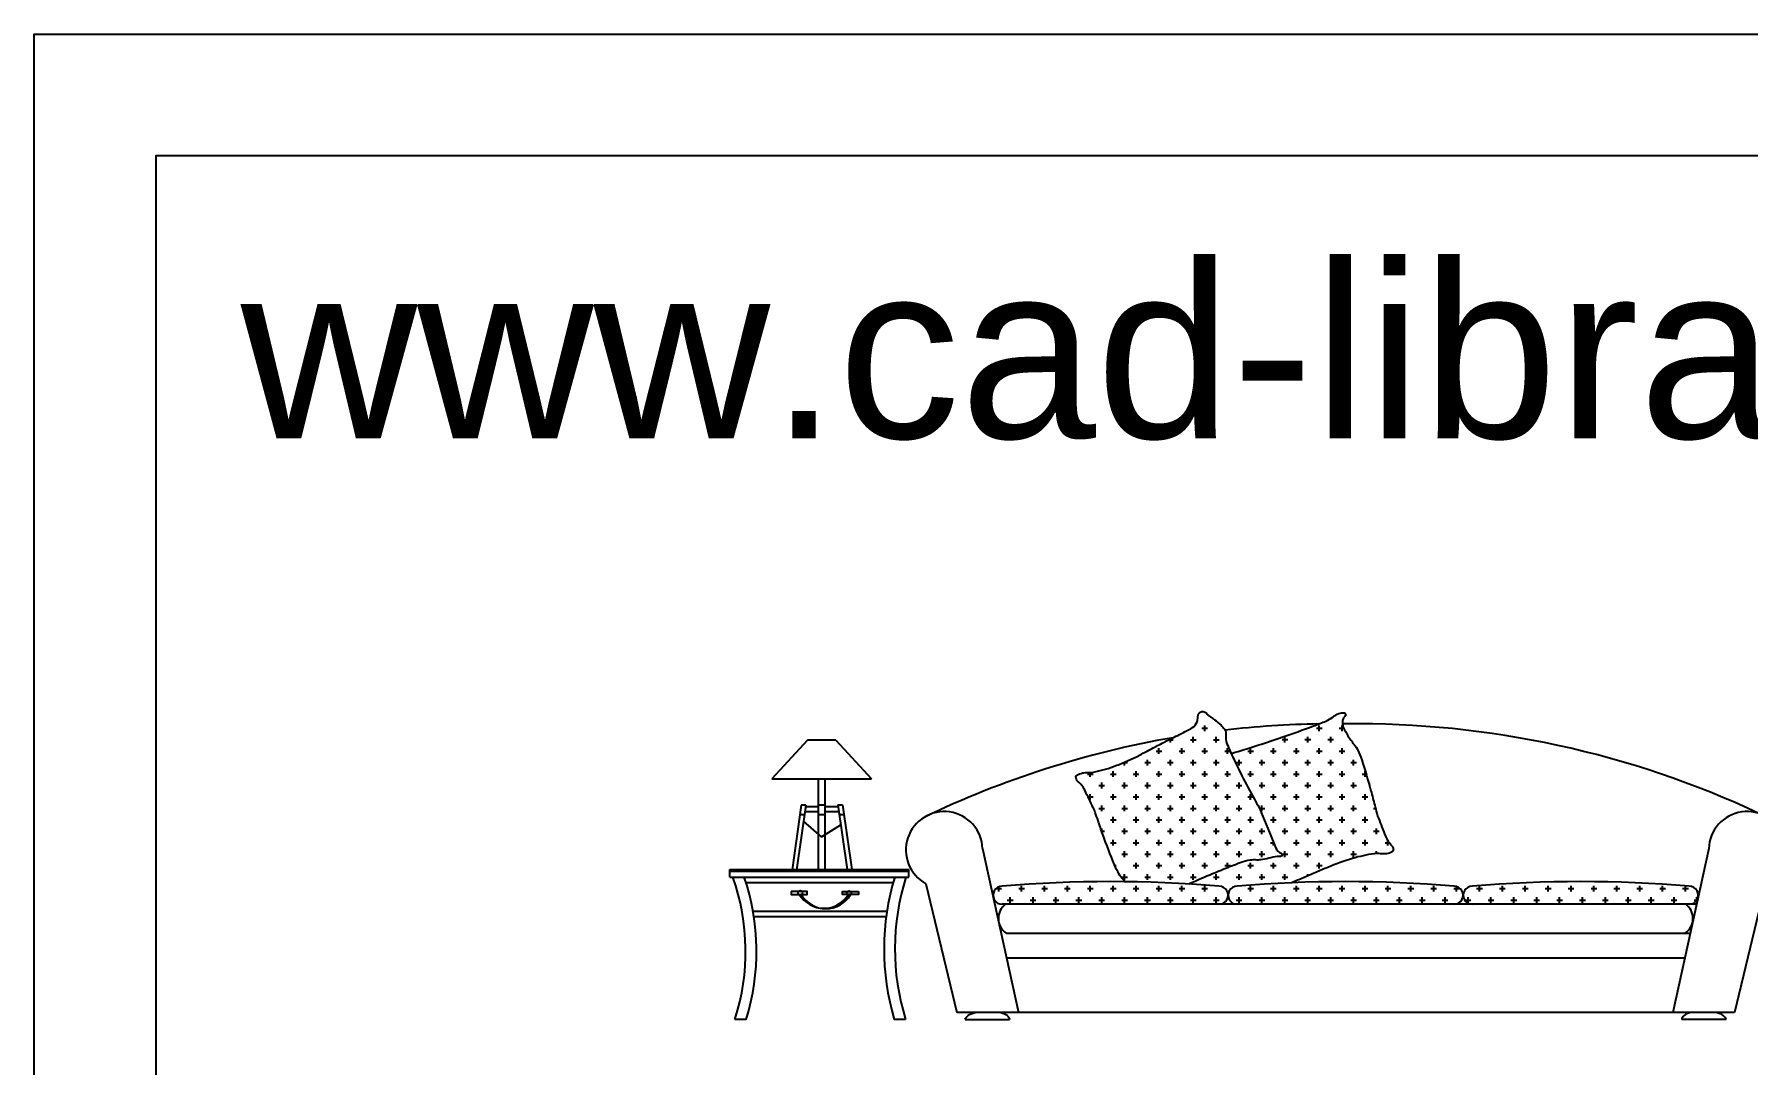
# Model space of a CAD drawing. Header units: inches. Extents: x 11.4 to 53.9, y 10.8 to 35.6.
# Drawn here: x 11.376 to 16.129, y 32.786 to 35.643 of the extents above; entities that cross this region are included whole.
import ezdxf

# ---------------------------------------------------------------- set-up
doc = ezdxf.new("R2010")
doc.units = ezdxf.units.IN
doc.header["$MEASUREMENT"] = 0
for name, color, linetype in [('02', 2, 'Continuous'), ('8', 8, 'Continuous'), ('kadrbm', 4, 'Continuous')]:
    doc.layers.add(name, color=color, linetype=linetype)
doc.styles.add('bmmm', font='swissel.ttf')
pattern_1 = [(0, (50.55578950398814, 24.13029740296616), (0.03175, 0.03175), [0.015875, -0.047625]), (90, (50.5637270037758, 24.12235990297478), (-0.03175, 0.03175), [0.015875, -0.047625])]

# ---------------------------------------------------------------- blocks, each defined once
blk = doc.blocks.new('kadrbm')
at = {"layer": 'kadrbm', "color": 4}
blk.add_lwpolyline([(0, 0), (0, 24.79716181331605), (21, 24.79716181331605), (21, 0), (0, 0)], close=True, dxfattribs=at)
blk.add_lwpolyline([(20.66310160432477, 0.325668449208024), (20.66310160432477, 24.46026341759716), (0.3368983956752345, 24.46026341759716), (0.3368983956752345, 0.325668449208024), (20.66310160432477, 0.325668449208024)], dxfattribs=at)
at = {"layer": 'kadrbm', "color": 211, "true_color": 0xf674fb, "style": 'bmmm'}
blk.add_text('www.cad-libraries.blogspot.com', height=0.4851336898393175, dxfattribs=at).set_placement((0.572640834153276, 23.67718368589863))

msp = doc.modelspace()

# ---------------------------------------------------------------- hatches: boundary and pattern name
at = {"layer": '8'}
h = msp.add_hatch(dxfattribs=at)
h.set_pattern_fill('CROSS', color=256, scale=0.005000000000000001, style=0)
h.set_pattern_definition(pattern_1)
edge = h.paths.add_edge_path()
edge.add_arc((14.67405045663219, 33.76392002832864), 0.1165655863884469, 280.7366170679098, 286.608464980415)
edge.add_arc((13.80843037648339, 36.66601871544691), 3.145009892091583, 286.6084649785172, 289.0836192046732)
edge.add_arc((13.1711378905664, 38.50811269128309), 5.094228178596232, 289.0836192046018, 290.1286696275063)
edge.add_arc((14.63614993171979, 34.51097768475148), 0.8370755456026686, 290.1286696279354, 292.7069179115369)
edge.add_arc((14.92870328484316, 33.81184350252289), 0.07919952062412262, 292.7069179115562, 308.5853871489587)
edge.add_arc((15.01560727765065, 33.7029237883383), 0.06014109843147811, 110.3452097512745, 128.5853871506238, ccw=False)
edge.add_arc((15.00694981917951, 33.72627130609027), 0.03524013110698574, 86.05164163896109, 110.34520975166691, ccw=False)
edge.add_arc((15.00907106047709, 33.75700451696895), 0.004433801938806933, 13.280844373110313, 86.05164163794831, ccw=False)
edge.add_arc((15.00725890698124, 33.75657678171257), 0.006295751882745872, -53.420823074650116, 13.280844373110028, ccw=False)
edge.add_arc((15.01944776603233, 33.74015200164132), 0.01415765088275718, 126.5791769183998, 169.5926057746051)
edge.add_arc((15.08138801904608, 33.72877557483872), 0.0771339799911104, 169.5926057793525, 177.2713814303042)
edge.add_arc((15.0196143535639, 33.73171967152877), 0.01529019721094168, 177.2713814205332, 194.5709055749298)
edge.add_arc((15.04289671012413, 33.73777164805352), 0.03934626814287972, 194.5709055752289, 206.8179254537735)
edge.add_arc((15.32191767103251, 33.87882486279551), 0.3519941627583314, 206.8179254576173, 210.9056298607854)
edge.add_arc((15.18631631138016, 33.79765102543598), 0.1939532799805999, 210.9056298606134, 219.7004694112929)
edge.add_arc((14.97475963250946, 33.62201035894242), 0.0810119396818585, 26.07349017881768, 39.70046941037077, ccw=False)
edge.add_arc((14.8710104618429, 33.57124367484204), 0.1965158211189988, 17.839599186457008, 26.073490179480018, ccw=False)
edge.add_arc((13.15136649065863, 33.01781508335108), 2.003020344669058, 15.262542186184874, 17.839599186193027, ccw=False)
edge.add_arc((13.49373731810812, 33.11123660545701), 1.648132525434064, 13.841004185932377, 15.262542187197425, ccw=False)
edge.add_arc((15.62359054295559, 33.63599522379656), 0.5454140017801647, 193.8410041841223, 196.3122384795693)
edge.add_arc((15.27265147657346, 33.53329208295173), 0.1797554678629308, 196.312238480314, 200.7772685547502)
edge.add_arc((17.59335370806258, 34.41379075421565), 2.661878904894578, 200.7772685540876, 201.9372974662643)
edge.add_arc((15.19426428086337, 33.4475484162088), 0.07551962289063258, 201.9372974664376, 225.0954721937263)
edge.add_arc((15.12912833506454, 33.38219503548891), 0.01675039272494813, -5.357243456426772, 45.09547219497222, ccw=False)
edge.add_arc((15.1400266043118, 33.3811730505825), 0.005804310180926044, 297.2958575360774, 354.64275654540415, ccw=False)
edge.add_arc((15.11935176190201, 33.42123693082095), 0.05088827194853321, 278.6443481132428, 297.29585753158585, ccw=False)
edge.add_arc((15.1180014610498, 33.43011887631866), 0.05987227262511481, 262.21599834467065, 278.64434811186845, ccw=False)
edge.add_arc((15.10136054877404, 33.30838446567788), 0.0629942675566626, 82.21599834589998, 98.22934050406029)
edge.add_arc((15.15388795176733, 32.94518711439588), 0.4299703486116944, 98.22934050351328, 106.3527497787401)
edge.add_arc((15.20841188940432, 32.75936502971882), 0.6236265050462758, 106.3527497781142, 113.0962004709909)
edge.add_arc((17.25401638613295, 27.96263099432537), 5.83833216916647, 113.0962004715925, 113.4523348630598)
edge.add_arc((12.50198689314749, 38.91646152973254), 6.101859944082006, 293.1039757571837, 293.45233486337014, ccw=False)
edge.add_arc((14.10518412550192, 35.15854081373101), 2.016249894907352, 292.090770841105, 293.10397575646994, ccw=False)
edge.add_line((14.86344533252742, 33.29030539475053), (14.57897703374949, 33.28684294143596))
edge.add_line((14.57897703374949, 33.28684294143596), (14.72341818911702, 33.34643181980783))
edge.add_line((14.7234181890006, 33.34643181980783), (14.80053749379914, 33.35829284932544))
edge.add_line((14.80053749379914, 33.35829284932544), (14.83457018751398, 33.36368628810879))
edge.add_line((14.83457018763039, 33.36368628810879), (14.83745414369952, 33.36954740296488))
edge.add_line((14.83745414369952, 33.36954740296488), (14.79060038763311, 33.45745008058867))
edge.add_line((14.79060038763311, 33.45745008058867), (14.69576599055182, 33.64939504625937))
h = msp.add_hatch(dxfattribs=at)
h.set_pattern_fill('CROSS', color=256, scale=0.005000000000000001, style=0)
h.set_pattern_definition(pattern_1)
h.paths.add_polyline_path([(14.66219478288878, 33.2308224477004), (14.06085188595791, 33.2308224477004, -1), (14.06039104892153, 33.28082244768876, -0.04193924574703), (14.66219478288878, 33.28082244768876, -1.009259218620042)])
h = msp.add_hatch(dxfattribs=at)
h.set_pattern_fill('CROSS', color=256, scale=0.005000000000000001, style=0)
h.set_pattern_definition(pattern_1)
h.paths.add_polyline_path([(15.31446147758726, 33.2308224477004, 0.9908257279702516), (15.31446147758726, 33.28082244768876, 0.0419392457470295), (14.71265774362002, 33.28082244768876, 0.9999999075417756), (14.71219690635082, 33.2308224477004)])
h.paths.add_polyline_path([(15.96672817251858, 33.2308224477004, 0.9908257279702516), (15.96672817251858, 33.28082244768876, 0.04193924574703), (15.36492443855133, 33.28082244768876, 1), (15.36446360128213, 33.2308224477004)])

# ---------------------------------------------------------------- linework, layer by layer
at = {"layer": '02'}
for p, q in [((14.61478950388011, 33.71879740296419), (14.63066450392109, 33.71879740296419)), ((14.6227270039006, 33.7108599029728), (14.6227270039006, 33.72673490297012)), ((13.52105855175506, 33.68585631478192), (13.42205855159301, 33.57837767156735)), ((13.59964865471449, 33.68585631478192), (13.52105855175506, 33.68585631478192)), ((13.59964865471449, 33.68585631478192), (13.69864865487654, 33.57837767156735)), ((14.48778950378511, 33.6552974029749), (14.50366450382609, 33.6552974029749)), ((14.4957270038056, 33.64735990296896), (14.4957270038056, 33.66323490296628)), ((14.52365374124821, 33.68704740296954), (14.53541450390805, 33.68704740296954)), ((14.52747700388756, 33.6791099029636), (14.52747700388756, 33.68899106886084)), ((14.55128950394903, 33.6552974029749), (14.56716450399, 33.6552974029749)), ((14.55922700396951, 33.64735990296896), (14.55922700396951, 33.66323490296628)), ((14.58303950379815, 33.68704740296954), (14.59891450383913, 33.68704740296954)), ((14.59097700381864, 33.6791099029636), (14.59097700381864, 33.69498490297548)), ((14.61478950388011, 33.6552974029749), (14.63066450392109, 33.6552974029749)), ((14.6227270039006, 33.64735990296896), (14.6227270039006, 33.66323490296628)), ((14.64653950396206, 33.68704740296954), (14.66241450377021, 33.68704740296954)), ((14.65447700398255, 33.6791099029636), (14.65447700398255, 33.69498490297548)), ((14.67828950381119, 33.6552974029749), (14.69315268613611, 33.6552974029749)), ((14.68622700383168, 33.64735990296896), (14.68622700383168, 33.66323490296628)), ((14.39753410757732, 33.6235474029657), (14.40841450381305, 33.6235474029657)), ((14.40047700379256, 33.61560990297431), (14.40047700379256, 33.62479611784357)), ((14.45603950393599, 33.6235474029657), (14.47191450397696, 33.6235474029657)), ((14.46397700395648, 33.61560990297431), (14.46397700395648, 33.63148490297164)), ((14.51953950386707, 33.6235474029657), (14.53541450390805, 33.6235474029657)), ((14.52747700388756, 33.61560990297431), (14.52747700388756, 33.63148490297164)), ((14.58303950379815, 33.6235474029657), (14.59891450383913, 33.6235474029657)), ((14.59097700381864, 33.61560990297431), (14.59097700381864, 33.63148490297164)), ((14.64653950396206, 33.6235474029657), (14.66241450377021, 33.6235474029657)), ((14.65447700398255, 33.61560990297431), (14.65447700398255, 33.63148490297164)), ((13.42205855159301, 33.57837767156735), (13.69864865487654, 33.57837767156735)), ((13.55071751752149, 33.57837767156735), (13.55071751752149, 33.32678887946378)), ((13.56891856926706, 33.57837767156735), (13.56891856926706, 33.32682681023863)), ((14.29728950375904, 33.59179740297105), (14.31316450380001, 33.59179740297105)), ((14.30522700377952, 33.58385990296512), (14.30522700377952, 33.59606854549048)), ((14.32903950384099, 33.56004740296186), (14.34491450388197, 33.56004740296186)), ((14.33697700386148, 33.55210990297047), (14.33697700386148, 33.56798490296779)), ((14.36078950392295, 33.59179740297105), (14.37666450396393, 33.59179740297105)), ((14.36872700394344, 33.58385990296512), (14.36872700394344, 33.59973490296244)), ((14.39253950377207, 33.56004740296186), (14.40841450381305, 33.56004740296186)), ((14.40047700379256, 33.55210990297047), (14.40047700379256, 33.56798490296779)), ((14.42428950385403, 33.59179740297105), (14.44016450389501, 33.59179740297105)), ((14.43222700387452, 33.58385990296512), (14.43222700387452, 33.59973490296244)), ((14.45603950393599, 33.56004740296186), (14.47191450397696, 33.56004740296186)), ((14.46397700395648, 33.55210990297047), (14.46397700395648, 33.56798490296779)), ((14.48778950378511, 33.59179740297105), (14.50366450382609, 33.59179740297105)), ((14.4957270038056, 33.58385990296512), (14.4957270038056, 33.59973490296244)), ((14.51953950386707, 33.56004740296186), (14.53541450390805, 33.56004740296186)), ((14.52747700388756, 33.55210990297047), (14.52747700388756, 33.56798490296779)), ((14.55128950394903, 33.59179740297105), (14.56716450399, 33.59179740297105)), ((14.55922700396951, 33.58385990296512), (14.55922700396951, 33.59973490296244)), ((14.58303950379815, 33.56004740296186), (14.59891450383913, 33.56004740296186)), ((14.59097700381864, 33.55210990297047), (14.59097700381864, 33.56798490296779)), ((14.61478950388011, 33.59179740297105), (14.63066450392109, 33.59179740297105)), ((14.6227270039006, 33.58385990296512), (14.6227270039006, 33.59973490296244)), ((14.64653950396206, 33.56004740296186), (14.66241450377021, 33.56004740296186)), ((14.65447700398255, 33.55210990297047), (14.65447700398255, 33.56798490296779)), ((14.67828950381119, 33.59179740297105), (14.69416450385217, 33.59179740297105)), ((14.68622700383168, 33.58385990296512), (14.68622700383168, 33.59973490296244)), ((14.71003950389315, 33.56004740296186), (14.72591450393412, 33.56004740296186)), ((14.71797700391364, 33.55210990297047), (14.71797700391364, 33.56798490296779)), ((14.29896052346777, 33.52829740296721), (14.31316450380001, 33.52829740296721)), ((14.30522700377952, 33.52035990296127), (14.30522700377952, 33.53623490297315)), ((14.36078950392295, 33.52829740296721), (14.37666450396393, 33.52829740296721)), ((14.36872700394344, 33.52035990296127), (14.36872700394344, 33.53623490297315)), ((14.42428950385403, 33.52829740296721), (14.44016450389501, 33.52829740296721)), ((14.43222700387452, 33.52035990296127), (14.43222700387452, 33.53623490297315)), ((14.48778950378511, 33.52829740296721), (14.50366450382609, 33.52829740296721)), ((14.4957270038056, 33.52035990296127), (14.4957270038056, 33.53623490297315)), ((14.55128950394903, 33.52829740296721), (14.56716450399, 33.52829740296721)), ((14.55922700396951, 33.52035990296127), (14.55922700396951, 33.53623490297315)), ((14.61478950388011, 33.52829740296721), (14.63066450392109, 33.52829740296721)), ((14.6227270039006, 33.52035990296127), (14.6227270039006, 33.53623490297315)), ((14.67828950381119, 33.52829740296721), (14.69416450385217, 33.52829740296721)), ((14.68622700383168, 33.52035990296127), (14.68622700383168, 33.53623490297315)), ((14.7417895039751, 33.52829740296721), (14.75687443047974, 33.52829740296721)), ((14.74972700376276, 33.52035990296127), (14.74972700376276, 33.53623490297315)), ((13.50346001565669, 33.50526387046403), (13.47790621921633, 33.32585634932758)), ((13.5162369087546, 33.50526387046403), (13.49068311231423, 33.32585634932758)), ((13.51240529122044, 33.47836293683059), (13.49962839835536, 33.47836293683059)), ((13.5162369087546, 33.50526387046403), (13.50346001565669, 33.50526387046403)), ((13.55981804339428, 33.41808684367999), (13.50996380068574, 33.46122177422359)), ((13.55071751752149, 33.48731395302303), (13.51368022362914, 33.48731395302303)), ((13.55071751752149, 33.50096198264356), (13.51562417207498, 33.50096198264356)), ((13.55071751752149, 33.50619640058568), (13.56891856926706, 33.50619640058568)), ((13.55071751752149, 33.47929546695224), (13.56891856926706, 33.47929546695224)), ((13.56891856926706, 33.5018945127652), (13.60594200019006, 33.5018945127652)), ((13.56891856926706, 33.48824648314468), (13.6078859486359, 33.48824648314468)), ((13.60532926351044, 33.50619640058568), (13.63088305995081, 33.32678887946378)), ((13.60532926351044, 33.50619640058568), (13.61810615660835, 33.50619640058568)), ((13.60916088104461, 33.47929546695224), (13.62193777390968, 33.47929546695224)), ((13.61810615660835, 33.50619640058568), (13.64365995304872, 33.32678887946378)), ((14.32903950384099, 33.49654740297257), (14.34491450388197, 33.49654740297257)), ((14.33697700386148, 33.48860990296663), (14.33697700386148, 33.50448490296395)), ((14.36078950392295, 33.46479740296337), (14.37666450396393, 33.46479740296337)), ((14.36872700394344, 33.45685990297198), (14.36872700394344, 33.47273490296931)), ((14.39253950377207, 33.49654740297257), (14.40841450381305, 33.49654740297257)), ((14.40047700379256, 33.48860990296663), (14.40047700379256, 33.50448490296395)), ((14.42428950385403, 33.46479740296337), (14.44016450389501, 33.46479740296337)), ((14.43222700387452, 33.45685990297198), (14.43222700387452, 33.47273490296931)), ((14.45603950393599, 33.49654740297257), (14.47191450397696, 33.49654740297257)), ((14.46397700395648, 33.48860990296663), (14.46397700395648, 33.50448490296395)), ((14.48778950378511, 33.46479740296337), (14.50366450382609, 33.46479740296337)), ((14.4957270038056, 33.45685990297198), (14.4957270038056, 33.47273490296931)), ((14.51953950386707, 33.49654740297257), (14.53541450390805, 33.49654740297257)), ((14.52747700388756, 33.48860990296663), (14.52747700388756, 33.50448490296395)), ((14.55128950394903, 33.46479740296337), (14.56716450399, 33.46479740296337)), ((14.55922700396951, 33.45685990297198), (14.55922700396951, 33.47273490296931)), ((14.58303950379815, 33.49654740297257), (14.59891450383913, 33.49654740297257)), ((14.59097700381864, 33.48860990296663), (14.59097700381864, 33.50448490296395)), ((14.61478950388011, 33.46479740296337), (14.63066450392109, 33.46479740296337)), ((14.6227270039006, 33.45685990297198), (14.6227270039006, 33.47273490296931)), ((14.64653950396206, 33.49654740297257), (14.66241450377021, 33.49654740297257)), ((14.65447700398255, 33.48860990296663), (14.65447700398255, 33.50448490296395)), ((14.67828950381119, 33.46479740296337), (14.69416450385217, 33.46479740296337)), ((14.68622700383168, 33.45685990297198), (14.68622700383168, 33.47273490296931)), ((14.71003950389315, 33.49654740297257), (14.72591450393412, 33.49654740297257)), ((14.71797700391364, 33.48860990296663), (14.71797700391364, 33.50448490296395)), ((14.7417895039751, 33.46479740296337), (14.75766450378325, 33.46479740296337)), ((14.74972700376276, 33.45685990297198), (14.74972700376276, 33.47273490296931)), ((14.77353950382423, 33.49654740297257), (14.77425637610469, 33.49654740297257)), ((13.55981804339428, 33.41808684367999), (13.61319623074707, 33.45096417348969)), ((14.33687829088632, 33.43304740296873), (14.34491450388197, 33.43304740296873)), ((14.33697700386148, 33.43276622127297), (14.33697700386148, 33.44098490297466)), ((14.39253950377207, 33.43304740296873), (14.40841450381305, 33.43304740296873)), ((14.40047700379256, 33.42510990296279), (14.40047700379256, 33.44098490297466)), ((14.45603950393599, 33.43304740296873), (14.47191450397696, 33.43304740296873)), ((14.46397700395648, 33.42510990296279), (14.46397700395648, 33.44098490297466)), ((14.51953950386707, 33.43304740296873), (14.53541450390805, 33.43304740296873)), ((14.52747700388756, 33.42510990296279), (14.52747700388756, 33.44098490297466)), ((14.58303950379815, 33.43304740296873), (14.59891450383913, 33.43304740296873)), ((14.59097700381864, 33.42510990296279), (14.59097700381864, 33.44098490297466)), ((14.64653950396206, 33.43304740296873), (14.66241450377021, 33.43304740296873)), ((14.65447700398255, 33.42510990296279), (14.65447700398255, 33.44098490297466)), ((14.71003950389315, 33.43304740296873), (14.72591450393412, 33.43304740296873)), ((14.71797700391364, 33.42510990296279), (14.71797700391364, 33.44098490297466)), ((14.77353950382423, 33.43304740296873), (14.78941450386521, 33.43304740296873)), ((14.78147700384472, 33.42510990296279), (14.78147700384472, 33.44098490297466)), ((14.0064635961524, 33.38527999911304), (14.10565369252328, 32.93082244769749)), ((14.36078950392295, 33.40129740297408), (14.37666450396393, 33.40129740297408)), ((14.36872700394344, 33.39335990296814), (14.36872700394344, 33.40923490296547)), ((14.39253950377207, 33.36954740296488), (14.40841450381305, 33.36954740296488)), ((14.40047700379256, 33.3616099029735), (14.40047700379256, 33.37748490297082)), ((14.42428950385403, 33.40129740297408), (14.44016450389501, 33.40129740297408)), ((14.43222700387452, 33.39335990296814), (14.43222700387452, 33.40923490296547)), ((14.45603950393599, 33.36954740296488), (14.47191450397696, 33.36954740296488)), ((14.46397700395648, 33.3616099029735), (14.46397700395648, 33.37748490297082)), ((14.48778950378511, 33.40129740297408), (14.50366450382609, 33.40129740297408)), ((14.4957270038056, 33.39335990296814), (14.4957270038056, 33.40923490296547)), ((14.51953950386707, 33.36954740296488), (14.53541450390805, 33.36954740296488)), ((14.52747700388756, 33.3616099029735), (14.52747700388756, 33.37748490297082)), ((14.55128950394903, 33.40129740297408), (14.56716450399, 33.40129740297408)), ((14.55922700396951, 33.39335990296814), (14.55922700396951, 33.40923490296547)), ((14.58303950379815, 33.36954740296488), (14.59891450383913, 33.36954740296488)), ((14.59097700381864, 33.3616099029735), (14.59097700381864, 33.37748490297082)), ((14.61478950388011, 33.40129740297408), (14.63066450392109, 33.40129740297408)), ((14.6227270039006, 33.39335990296814), (14.6227270039006, 33.40923490296547)), ((14.64653950396206, 33.36954740296488), (14.66241450377021, 33.36954740296488)), ((14.65447700398255, 33.3616099029735), (14.65447700398255, 33.37748490297082)), ((14.67828950381119, 33.40129740297408), (14.69416450385217, 33.40129740297408)), ((14.68622700383168, 33.39335990296814), (14.68622700383168, 33.40923490296547)), ((14.71003950389315, 33.36954740296488), (14.72591450393412, 33.36954740296488)), ((14.71797700391364, 33.3616099029735), (14.71797700391364, 33.37748490297082)), ((14.7417895039751, 33.40129740297408), (14.75766450378325, 33.40129740297408)), ((14.74972700376276, 33.39335990296814), (14.74972700376276, 33.40923490296547)), ((14.77353950382423, 33.36954740296488), (14.78941450386521, 33.36954740296488)), ((14.78147700384472, 33.3616099029735), (14.78147700384472, 33.37748490297082)), ((14.80528950390618, 33.40129740297408), (14.8135564460161, 33.40129740297408)), ((14.81322700392667, 33.39335990296814), (14.81322700392667, 33.40210324917126)), ((14.83703950398814, 33.36954740296488), (14.83745414369952, 33.36954740296488)), ((16.02065562528771, 33.38527999911304), (15.92146552891683, 32.93082244769749)), ((13.30579011260744, 33.32682681023863), (13.80179735624444, 33.32682681023863)), ((13.30579011260744, 33.30621585967157), (13.30579011260744, 33.32682681023863)), ((13.80179735624444, 33.32167421567857), (13.30579011260744, 33.32167421567857)), ((13.80179735624444, 33.30621585967157), (13.80179735624444, 33.32682681023863)), ((14.37317534608048, 33.33779740297024), (14.37666450396393, 33.33779740297024)), ((14.42428950385403, 33.33779740297024), (14.44016450389501, 33.33779740297024)), ((14.43222700387452, 33.3298599029643), (14.43222700387452, 33.34573490296162)), ((14.48778950378511, 33.33779740297024), (14.50366450382609, 33.33779740297024)), ((14.4957270038056, 33.3298599029643), (14.4957270038056, 33.34573490296162)), ((14.55128950394903, 33.33779740297024), (14.56716450399, 33.33779740297024)), ((14.55922700396951, 33.3298599029643), (14.55922700396951, 33.34573490296162)), ((14.61478950388011, 33.33779740297024), (14.63066450392109, 33.33779740297024)), ((14.6227270039006, 33.3298599029643), (14.6227270039006, 33.34573490296162)), ((14.67828950381119, 33.33779740297024), (14.69416450385217, 33.33779740297024)), ((14.68622700383168, 33.33188061203538), (14.68622700383168, 33.34573490296162)), ((13.30579011260744, 33.30621585967157), (13.80179735624444, 33.30621585967157)), ((13.35023446918678, 33.29121585967215), (13.7582259907129, 33.29121585967215)), ((13.84932188668501, 33.28779856613102), (13.93544102112975, 32.93082244769749)), ((14.39253950377207, 33.30604740297559), (14.40841450381305, 33.30604740297559)), ((14.40047700379256, 33.29810990296966), (14.40047700379256, 33.31398490296698)), ((14.45603950393599, 33.30604740297559), (14.47191450397696, 33.30604740297559)), ((14.46397700395648, 33.29810990296966), (14.46397700395648, 33.31398490296698)), ((14.51953950386707, 33.30604740297559), (14.53541450390805, 33.30604740297559)), ((14.52747700388756, 33.29810990296966), (14.52747700388756, 33.31398490296698)), ((14.58303950379815, 33.30604740297559), (14.59891450383913, 33.30604740297559)), ((14.59097700381864, 33.29810990296966), (14.59097700381864, 33.31398490296698)), ((16.1777973347551, 33.28779856613102), (16.09167820031036, 32.93082244769749)), ((15.9869436549696, 33.2308224477004), (14.06085188595791, 33.2308224477004)), ((13.36951387885239, 33.21180492381819), (13.74113697351169, 33.21180492381819)), ((13.37197641564746, 33.19680492381877), (13.73899437908296, 33.19680492381877)), ((14.07168891818475, 33.15082244769866), (15.96948282143314, 33.15082244769866)), ((15.95420459194321, 33.08082244769167), (14.0729146294969, 33.08082244769167)), ((16.09167820031036, 32.93082244769749), (13.93544102112975, 32.93082244769749)), ((13.95821777244311, 32.91149364270524), (14.08152709065218, 32.91149364270524)), ((16.068901448997, 32.91149364270524), (15.94559213078793, 32.91149364270524))]:
    msp.add_line(p, q, dxfattribs=at)
for points in [[(14.28995020014446, 33.54667931710566, 0.1013919190942201), (14.2713220075446, 33.57059771774067, -0.2237680032509501), (14.26545440430965, 33.58361421493311, -0.2555795284433636), (14.26820860898335, 33.58845564070936, -0.0815627085866008), (14.28346052791204, 33.59473143776842, -0.0718052271760612), (14.30050823187668, 33.5961707809459, 0.0699853129919421), (14.31799998997923, 33.5975838348225, 0.0354599108751823), (14.37634519140449, 33.61507372498301, 0.0294323486893013), (14.44329606697176, 33.64505085120464, 0.0015539306784282), (14.4754352246153, 33.66190293284154, -0.0015200045161783), (14.50829054836396, 33.67913337673082, -0.004735139452577), (14.54232926715378, 33.69644499535053, 0.0038204816556974), (14.58455601080533, 33.71782379502685, 0.2960011448983662), (14.60391991564285, 33.75172813700766, -0.6497743301907088), (14.62460319816347, 33.76236517526405, -0.0231899331533064), (14.62944351022344, 33.75808726843235, 0.0288000585939381), (14.63338047500912, 33.75468560402652, 0.0057266574220755), (14.64038995445918, 33.74942799306729, -0.0043580803065144), (14.64961938329253, 33.74254465475525, -0.0275279624241201), (14.66786194152411, 33.72703615891652, -0.0462141911587343), (14.67726663432297, 33.71628780213206, -0.194121097555792), (14.68133475493852, 33.69987655692813, 0.1337189327007904), (14.68434553548906, 33.675988518515, 0.0115049885239622), (14.70296656202737, 33.63363801188672, 0.0088817836259535), (14.72930186988998, 33.57981107270308, 0.0124257131937093), (14.76643229510848, 33.51145993883102, -0.0336123700455677), (14.77908882081721, 33.48560845546154), (14.80211195444901, 33.4292917057158), (14.8198726587205, 33.38584735231262, 0.2243410718216135), (14.8344005933239, 33.37254631594834, -0.722771522499555), (14.83457018763039, 33.36368628810879, -0.1035130412990579), (14.83083269886885, 33.36319023580137, 0.0534647381238438), (14.82359365725171, 33.36295496651866, 0.0301092765793074), (14.80053749379914, 33.35829284932544, -0.0314364773003218), (14.77844116000671, 33.35388577676923, -0.0532399643574459), (14.76332161973443, 33.35346787038571, 0.0551795226477933), (14.74873214054134, 33.35300813711211, 0.0562710074868784), (14.7234181890006, 33.34643181980783, 0.0108003175969269), (14.59767387832727, 33.2950091524238, 0.0010012530908477), (14.57897703374949, 33.28684294143596, 0.0112502049699783)], [(14.69576599055182, 33.64939504625937, 0.0256263773130658), (14.70736839228522, 33.65221751671771, 0.0108003175969269), (14.83668420861688, 33.69385094116871, 0.0045599242865635), (14.92421236659613, 33.72502889341405, 0.0112502049699783), (14.95927567991641, 33.73878261886267, 0.0693939607328312), (14.97809846212369, 33.74993485586157, -0.0797562568819131), (14.99469768560704, 33.75931297773633, -0.1063994932269791), (15.00937636035707, 33.76142779536741, -0.6967567751271792), (15.01101075394292, 33.75152107821333, 0.1899166392732897), (15.00552303462502, 33.7427095257429, 0.0335175224208069), (15.00434149198447, 33.7324475671615, 0.0756271031388586), (15.00481593424667, 33.72787299538169, 0.0534886286392459), (15.00778234100182, 33.72002031274161, 0.0178378667503755), (15.01990159603048, 33.69803166287448, 0.0383935750642246), (15.03708975903902, 33.67375868950177, -0.0595290825061912), (15.04752707087647, 33.65761701993898, -0.0359425927522917), (15.05807738729965, 33.63144694179783, -0.011245006357116), (15.08373975197066, 33.54509497104874, -0.0062027091860942), (15.09401355150368, 33.50551670674605, 0.010783211680623), (15.10013200787109, 33.48280385575919, 0.0194848343010926), (15.10458613817793, 33.46952633776374, 0.0050616242096234), (15.12421278797303, 33.41933491256924, 0.1013919190942201), (15.14095289867584, 33.39405907154861, -0.2237680032509501), (15.14580556077164, 33.38063112909578, -0.2555795284433636), (15.14268837568563, 33.37601504807964, -0.0815627085866008), (15.12700030046728, 33.37092673226863, -0.0718052271760612), (15.10989242468242, 33.37079828495763, 0.0699853129919421), (15.09234381585594, 33.37073008520957, 0.0354599108751823), (15.0328296963333, 33.35776365207704, 0.0294323486893013), (14.96377810465384, 33.333006319341, 0.0015539306784282), (14.9304418242744, 33.31866719407691, -0.0015200045161783), (14.89636248398785, 33.3040057118472, -0.0044209692448689), (14.86344533252742, 33.29030539475053, -0.0044209692448689)], [(14.40231121449944, 33.29320794474762, 0.0113729666695147), (14.39631785012063, 33.29968173916706, -0.0595290825061912), (14.38467402548742, 33.31497593165687, -0.0359425927522917), (14.37214887749616, 33.34026037028372, -0.011245006357116), (14.33994335310746, 33.42439136345484, -0.0062027091860942), (14.32666620637503, 33.46306573919566, 0.010783211680623), (14.31882486867, 33.48524281135025, 0.0194848343010926), (14.31336615422953, 33.4981398729854, 0.0050616242096234), (14.28995020014446, 33.54667931710566, 0.1013919190942201)]]:
    msp.add_lwpolyline(points, format="xyb", dxfattribs=at)
for points in [[(13.47580369820099, 33.26586474299103), (13.47580369820099, 33.25794441018508), (13.52019866395023, 33.25794441018508), (13.52019866395023, 33.26586474299103)], [(13.66203344056595, 33.26586474299103), (13.66203344056595, 33.25794441018508), (13.61763847481672, 33.25794441018508), (13.61763847481672, 33.26586474299103)]]:
    msp.add_lwpolyline(points, close=True, dxfattribs=at)
for points in [[(13.35094206013929, 32.91149360520495), (13.3194852972145, 32.91149360520495)], [(13.79284038606312, 32.91149360520495), (13.76148681577508, 32.91149360520495)]]:
    msp.add_lwpolyline(points, dxfattribs=at)
for centre in [(13.50074183523867, 33.26269695325601), (13.63605457639534, 33.26176442313437)]:
    msp.add_circle(centre, 0.006184390119661112, dxfattribs=at)
for centre, radius, start, end in [((14.98209807441782, 31.10417409229404), 2.626836769040608, 90.93717509242569, 96.6256657366403), ((14.98209807441782, 31.10417409229404), 2.626836769040608, 89.31375381966214, 89.51474554374828), ((15.04502114702229, 31.10417409229404), 2.626836769040708, 64.84405547823022, 90.68624618033787), ((14.98209807441782, 31.10417409229404), 2.626836769040608, 99.80663976275572, 115.6731967142143), ((13.90014128854711, 33.38127509140605), 0.1063977085869681, 2.157175188739182, 241.4688649706816), ((16.126977932893, 33.38127509140605), 0.1063977085869681, 298.5311350293183, 177.8428248112608), ((12.7366784070826, 33.1002107463849), 0.6125994046630098, 342.0576668670955, 19.65041093572799), ((12.7366784070826, 33.1002107463849), 0.6425994046630099, 342.9217339001996, 18.69806099976219), ((14.42105469808195, 33.10703270352525), 0.6879428247184887, 163.1699127908081, 196.5132711096578), ((14.42105469808195, 33.10703270352525), 0.6579428247184885, 162.3779758738502, 197.28936856121), ((14.06062146743972, 33.25582244769458), 0.02500106183238015, 89.4719343242722, 270.5280656757278), ((14.36129291590516, 29.69977794813013), 3.593664096916683, 85.19693152813876, 94.80306847186125), ((14.66242520140696, 33.25582244769458), 0.02500106183238015, 269.4719343242722, 90.52806567572782), ((14.71242732510183, 33.25582244769458), 0.02500106183238015, 89.4719343242722, 270.5280656757278), ((15.01355961060364, 29.69977794813013), 3.593664096916683, 85.19693152813876, 94.80306847186125), ((15.31423105906908, 33.25582244769458), 0.02500106183238015, 269.4719343242722, 90.52806567572782), ((15.36469402003314, 33.25582244769458), 0.02500106183238015, 89.4719343242722, 270.5280656757278), ((15.66582630553495, 29.69977794813013), 3.593664096916683, 85.19693152813876, 94.80306847186125), ((15.96649775400039, 33.25582244769458), 0.02500106183238015, 269.4719343242722, 90.52806567572782), ((13.56614094695289, 33.29922675689005), 0.07966969225814353, 211.2094965911755, 328.7905034088245), ((13.57187208418947, 33.29829422675385), 0.07966969225814353, 211.2094965911755, 328.7905034088245), ((14.099376163699, 33.1912577499009), 0.04900609382748205, 126.1629157616886, 235.5994055824569), ((15.92774305774111, 33.1912577499009), 0.04900609382748205, 304.4005944175431, 53.83708423831144)]:
    msp.add_arc(centre, radius, start, end, dxfattribs=at)
at = {"layer": '02', "extrusion": (0, 0, -1)}
for start_param, end_param in [(0.1110115898685338, 0.9893320147522284), (2.222951496012343, 3.101271920892946)]:
    msp.add_ellipse((14.01973660804544, 32.90951948490539), major_axis=(-0.06185645351116114, -0.000922863519620644), ratio=0.4219279571697761, start_param=start_param, end_param=end_param, dxfattribs=at)
at = {"layer": '02'}
for start_param, end_param in [(2.222951496012576, 3.10127192089322), (0.1110115898682601, 0.989332014752079)]:
    msp.add_ellipse((16.00738261339467, 32.90951948490539), major_axis=(0.06185645351116114, -0.000922863519620644), ratio=0.4219279571697761, start_param=start_param, end_param=end_param, dxfattribs=at)

# ---------------------------------------------------------------- block references
at = {"layer": 'kadrbm'}
msp.add_blockref('kadrbm', (11.37597995812252, 10.84573563284204), dxfattribs=at)

doc.saveas('drawing.dxf')
